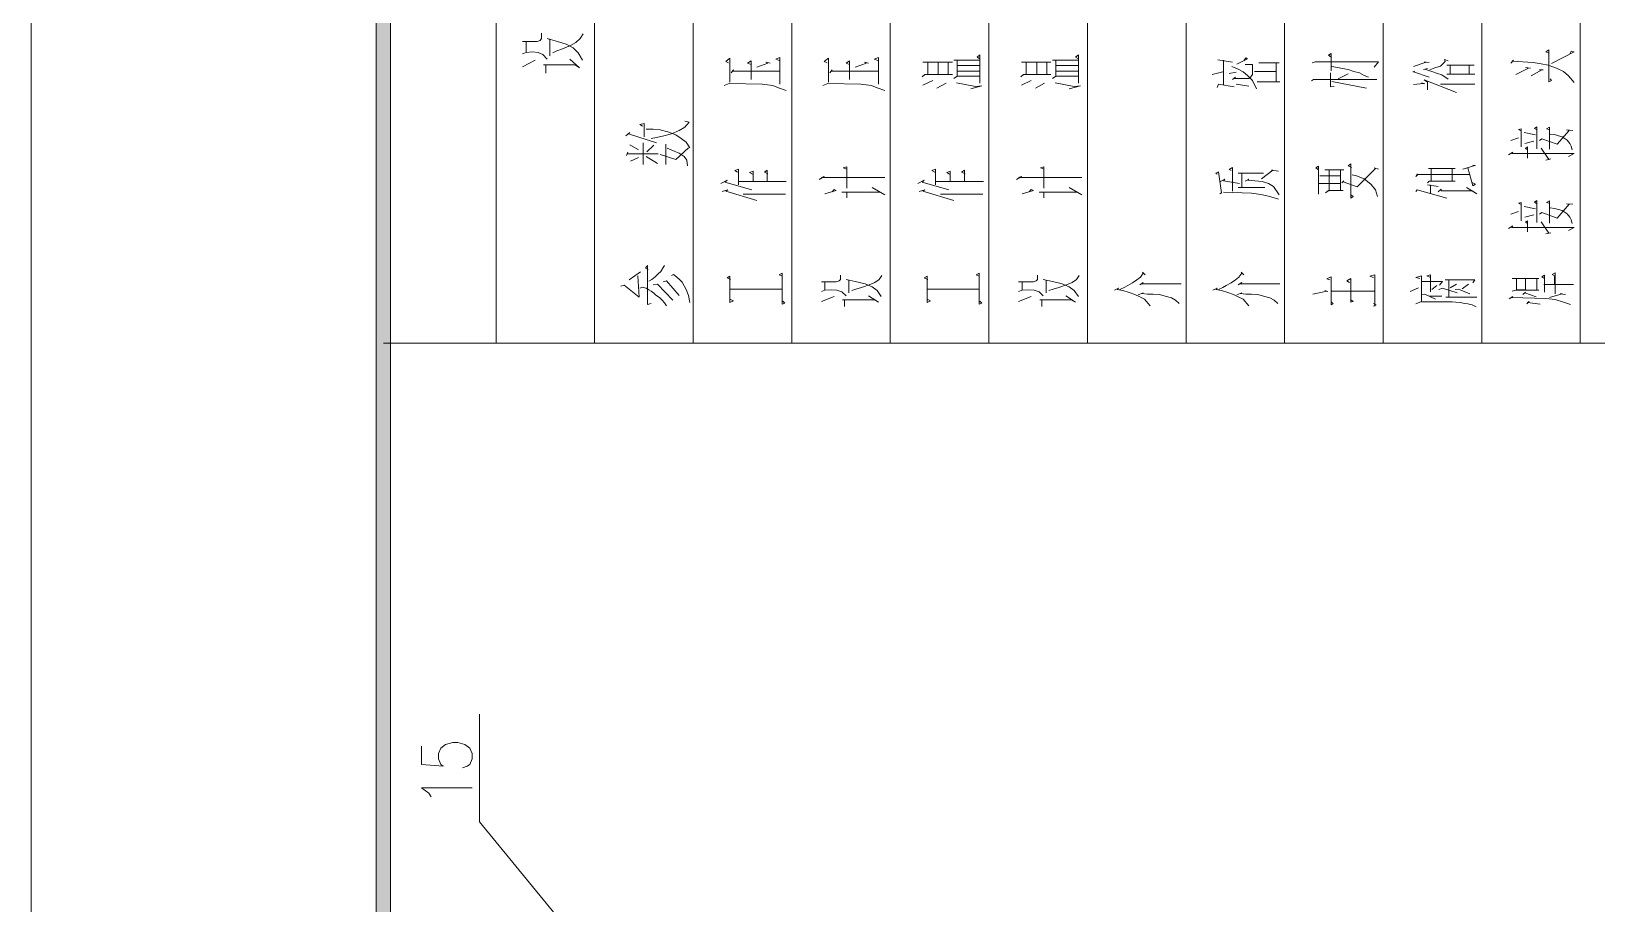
# Model space of a CAD drawing. Header units: millimetres. Extents: x 0 to 829, y 0 to 586.
# Drawn here: x 0 to 109.6, y 388.7 to 449.7 of the extents above; entities that cross this region are included whole.
import ezdxf

# ---------------------------------------------------------------- set-up
doc = ezdxf.new("R2010")
doc.units = ezdxf.units.MM

msp = doc.modelspace()

# ---------------------------------------------------------------- hatches: boundary and pattern name
h = msp.add_hatch(color=0)
h.dxf.hatch_style = 2
h.paths.add_polyline_path([(24.154694, 576.266028), (25.142472, 575.281778), (25.142472, 10.3505), (24.154694, 9.36625)])

# ---------------------------------------------------------------- linework, layer by layer
at = {"color": 0, "lineweight": 0}
for points in [[(0, 0), (0, 585.632278), (829.154778, 585.632278), (829.154778, 0)], [(24.154694, 576.266028), (25.142472, 575.281778), (25.142472, 10.3505), (24.154694, 9.36625)]]:
    msp.add_lwpolyline(points, close=True, dxfattribs=at)
for points in [[(32.536694, 575.772139), (32.536694, 427.887694)], [(39.437028, 575.772139), (39.437028, 427.887694)], [(67.041889, 575.772139), (67.041889, 427.887694)], [(73.94575, 575.772139), (73.94575, 427.887694)], [(101.550611, 575.772139), (101.550611, 427.887694)], [(46.337361, 501.829917), (46.337361, 427.887694)], [(53.241222, 501.829917), (53.241222, 427.887694)], [(60.141556, 501.829917), (60.141556, 427.887694)], [(80.846083, 501.829917), (80.846083, 427.887694)], [(87.746417, 501.829917), (87.746417, 427.887694)], [(94.64675, 501.829917), (94.64675, 427.887694)], [(108.450944, 501.829917), (108.450944, 427.887694)], [(34.635722, 448.281778), (34.635722, 449.0085), (34.388778, 449.0085), (35.425944, 449.0085), (35.6235, 449.075528), (35.722278, 449.216639), (35.722278, 449.594111)], [(36.508972, 448.21475), (36.805306, 448.352333), (37.200417, 448.489917), (37.743694, 448.733333), (38.135278, 448.937944), (38.431611, 449.216639), (38.629167, 449.558833)], [(34.388778, 448.144194), (34.635722, 448.250028), (35.080222, 448.281778), (35.475333, 448.250028), (35.821056, 448.112444), (36.113861, 447.766722)], [(36.311417, 448.006611), (36.311417, 449.146083), (36.113861, 449.216639), (36.755917, 449.043778), (37.447361, 448.835639), (37.937722, 448.560472), (38.283444, 448.21475), (38.579778, 447.696167)], [(106.341333, 446.387361), (106.440111, 446.278), (106.242556, 446.196861), (106.242556, 448.419361), (106.045, 448.285306), (106.242556, 448.200639)], [(106.440111, 447.470389), (108.017028, 448.285306), (107.819472, 448.338222), (107.720694, 448.147722)], [(34.388778, 447.248139), (35.277778, 447.696167)], [(36.015083, 446.800111), (36.015083, 447.385722), (35.870444, 447.385722), (38.085889, 447.385722), (38.382222, 447.177583), (37.694306, 447.766722)], [(48.912639, 446.154528), (48.912639, 447.837278), (48.616306, 447.618556), (48.813861, 447.509194)], [(49.007889, 446.807167), (49.156056, 447.022361), (49.106667, 446.941222), (52.412194, 446.941222), (52.412194, 446.020472), (52.412194, 447.890194), (52.115861, 447.780833), (52.362806, 447.671472)], [(50.390778, 446.345028), (50.390778, 447.646778), (50.143833, 447.4845), (50.390778, 447.403361)], [(50.785889, 447.212861), (51.572583, 447.4845), (51.424417, 447.565639), (51.72075, 447.4845)], [(55.812972, 446.154528), (55.812972, 447.837278), (55.516639, 447.618556), (55.714194, 447.509194)], [(55.91175, 446.807167), (56.059917, 447.022361), (56.010528, 446.941222), (59.312528, 446.941222), (59.312528, 446.020472), (59.312528, 447.890194), (59.016194, 447.780833), (59.263139, 447.671472)], [(57.291111, 446.345028), (57.291111, 447.646778), (57.044167, 447.4845), (57.291111, 447.403361)], [(57.686222, 447.212861), (58.472917, 447.4845), (58.32475, 447.565639), (58.621083, 447.4845)], [(62.367583, 446.535528), (62.565139, 446.697806), (64.487778, 446.697806), (64.191444, 446.697806), (64.191444, 447.565639), (64.487778, 447.565639), (62.416972, 447.565639), (62.762694, 447.565639), (62.762694, 446.7225)], [(63.503528, 446.7225), (63.503528, 447.537417)], [(64.586556, 446.426167), (64.8335, 446.588444), (66.410417, 446.588444), (66.410417, 446.101611), (66.410417, 448.080694), (66.212861, 447.918417), (66.410417, 447.809056)], [(66.410417, 446.941222), (64.8335, 446.941222), (64.8335, 446.560222), (64.8335, 447.699694), (66.410417, 447.699694), (64.586556, 447.699694), (64.882889, 447.699694)], [(64.8335, 447.322222), (66.410417, 447.322222)], [(69.271444, 446.535528), (69.469, 446.697806), (71.388111, 446.697806), (71.095306, 446.697806), (71.095306, 447.565639), (71.388111, 447.565639), (69.320833, 447.565639), (69.663028, 447.565639), (69.663028, 446.7225)], [(70.403861, 446.7225), (70.403861, 447.537417)], [(71.486889, 446.426167), (71.733833, 446.588444), (73.31075, 446.588444), (73.31075, 446.101611), (73.31075, 448.080694), (73.116722, 447.918417), (73.31075, 447.809056)], [(73.31075, 446.941222), (71.733833, 446.941222), (71.733833, 446.560222), (71.733833, 447.699694), (73.31075, 447.699694), (71.486889, 447.699694), (71.783222, 447.699694)], [(71.733833, 447.322222), (73.31075, 447.322222)], [(83.072111, 447.727917), (84.109278, 447.565639)], [(83.467222, 445.99225), (83.467222, 447.699694)], [(84.059889, 447.265778), (84.451472, 447.1035), (84.846583, 446.888306), (85.142917, 446.641361), (85.488639, 446.288583), (85.784972, 445.692389)], [(84.109278, 446.345028), (84.306833, 446.507306), (84.208056, 446.426167), (85.241694, 446.426167), (85.389861, 446.535528), (85.488639, 446.697806), (85.488639, 447.403361), (84.99475, 447.403361)], [(84.405611, 447.428056), (85.142917, 447.809056), (85.044139, 447.861972), (84.895972, 447.646778)], [(85.834361, 446.18275), (87.411278, 446.18275), (87.164333, 446.18275), (87.164333, 447.509194), (87.361889, 447.509194), (85.933139, 447.509194), (87.065556, 447.509194)], [(89.679639, 447.509194), (89.877194, 447.590333), (94.311611, 447.590333), (94.015278, 447.212861)], [(91.009611, 446.969444), (91.009611, 448.161833), (90.812056, 448.052472), (91.009611, 447.918417)], [(91.059, 447.265778), (91.454111, 447.184639), (91.799833, 447.131722), (92.191417, 447.050583), (92.586528, 446.913), (92.981639, 446.807167), (93.327361, 446.641361), (93.623694, 446.507306)], [(96.777528, 447.265778), (97.663, 447.565639), (97.514833, 447.565639), (97.860556, 447.537417)], [(97.909944, 447.022361), (98.255667, 447.156417), (98.650778, 447.294), (98.9965, 447.618556), (98.947111, 447.756139), (99.194056, 447.646778)], [(99.095278, 446.7225), (101.067306, 446.7225), (100.672194, 446.7225), (100.672194, 447.346917), (101.017917, 447.346917), (99.095278, 447.346917), (99.342222, 447.346917), (99.342222, 446.697806)], [(103.579083, 447.498611), (103.776639, 447.713806), (103.677861, 447.632667), (105.156, 447.551528), (105.699278, 447.442167), (106.193167, 447.361028), (106.785833, 447.145833), (107.276194, 446.902417), (107.621917, 446.602556), (108.017028, 446.140417)], [(103.924806, 446.711917), (104.813806, 447.145833), (104.61625, 447.19875), (104.961972, 447.145833)], [(48.517528, 445.939333), (48.86325, 446.073389), (51.177472, 446.020472), (51.918306, 445.939333), (52.313417, 445.773528), (52.853167, 445.586556)], [(55.417861, 445.939333), (55.763583, 446.073389), (58.081333, 446.020472), (58.818639, 445.939333), (59.21375, 445.773528), (59.757028, 445.586556)], [(62.416972, 445.964028), (63.108417, 446.288583)], [(63.40475, 445.748833), (64.043278, 446.101611)], [(65.771889, 445.692389), (66.558583, 445.911111), (66.114083, 445.858194), (64.784111, 446.126306)], [(69.320833, 445.964028), (70.00875, 446.288583)], [(70.305083, 445.748833), (70.947139, 446.101611)], [(72.672222, 445.692389), (73.458917, 445.911111), (73.017944, 445.858194), (71.684444, 446.126306)], [(82.677, 446.697806), (83.417833, 446.888306)], [(83.862333, 446.778944), (84.356222, 446.860083)], [(85.636806, 446.913), (87.114944, 446.913)], [(89.63025, 446.263889), (89.778417, 446.345028), (94.212833, 446.345028)], [(91.207167, 445.858194), (90.960222, 445.829972), (90.960222, 446.807167)], [(91.059, 446.207444), (93.475528, 445.748833)], [(91.5035, 446.397944), (92.191417, 446.750722)], [(96.728139, 446.888306), (96.876306, 446.941222), (96.777528, 446.888306), (97.860556, 446.507306)], [(96.777528, 445.99225), (97.468972, 446.073389), (97.320806, 446.126306), (97.564222, 446.045167)], [(97.468972, 447.050583), (97.761778, 447.131722), (97.564222, 447.075278), (98.058111, 446.913), (98.453222, 446.778944), (98.749556, 446.669583), (99.194056, 446.37325)], [(97.761778, 445.639472), (97.761778, 446.154528), (97.514833, 446.316806), (99.783194, 445.448972)], [(105.007833, 446.602556), (105.748667, 447.036472), (105.6005, 447.036472), (105.847444, 447.036472)], [(83.022722, 445.80175), (83.1215, 446.020472), (84.208056, 445.829972)], [(84.356222, 446.020472), (85.241694, 445.882889)], [(98.650778, 446.020472), (101.067306, 446.020472)], [(42.897778, 442.333944), (42.897778, 443.265278), (42.601444, 443.194722), (42.799, 443.092417)], [(43.045944, 442.884278), (43.536306, 442.884278), (44.030194, 442.81725), (44.573472, 442.676139), (45.11675, 442.471528), (45.508333, 442.228111), (45.854056, 441.952944), (46.101, 441.571944)], [(43.391667, 442.228111), (43.78325, 442.298667), (44.277139, 442.400972), (44.820417, 442.538556), (45.360167, 442.781972), (45.755278, 443.021861), (46.051611, 443.367583), (45.755278, 443.438139)], [(104.319917, 441.628389), (104.319917, 442.901917), (104.122361, 442.849), (104.319917, 442.767861)], [(105.402944, 441.494333), (105.402944, 443.0395), (105.254778, 442.930139), (105.402944, 442.820778)], [(105.6005, 442.090528), (105.748667, 442.196361), (106.831694, 441.818889), (107.671306, 442.792556), (107.47375, 442.820778), (107.91825, 442.792556)], [(106.291944, 441.466111), (106.291944, 443.011278), (106.094389, 442.901917), (106.242556, 442.849)], [(41.613667, 442.400972), (41.91, 442.644389), (41.811222, 442.538556), (43.78325, 441.917667)], [(41.663056, 441.021611), (41.761833, 441.2615), (41.712444, 441.159194), (43.882028, 441.159194), (42.848389, 441.159194), (42.848389, 440.400722), (42.848389, 441.917667)], [(41.91, 441.780083), (42.502667, 441.434361)], [(43.095333, 441.296778), (43.585694, 441.744806)], [(44.425306, 440.400722), (44.425306, 441.815361)], [(103.579083, 442.090528), (104.122361, 442.2775)], [(104.517472, 442.630278), (105.304167, 442.468)], [(104.566861, 441.871806), (105.205389, 442.034083)], [(106.341333, 442.524444), (106.637667, 442.496222), (106.930472, 442.415083), (107.177417, 442.333944), (107.523139, 442.115222), (107.720694, 441.871806), (107.819472, 441.681306), (107.868861, 441.437889)], [(41.959389, 440.640611), (42.502667, 440.884028)], [(43.045944, 440.951056), (43.832639, 440.46775)], [(44.030194, 441.092167), (45.11675, 440.746444), (46.002222, 441.571944)], [(44.524083, 441.540194), (45.017972, 441.332056), (45.360167, 441.194472), (45.705889, 440.951056), (45.903444, 440.711167), (45.952833, 440.298417)], [(103.430917, 441.085111), (103.72725, 441.275611), (103.628472, 441.16625), (108.017028, 441.16625), (107.621917, 440.951056)], [(104.764417, 440.841694), (104.764417, 441.628389), (104.61625, 441.519028), (104.764417, 441.437889)], [(106.045, 440.707639), (106.390722, 440.788778), (106.242556, 440.760556), (105.699278, 441.54725)], [(49.501778, 438.971972), (49.501778, 440.083222), (49.254833, 439.973861), (49.452389, 439.8645)], [(49.551167, 439.215389), (52.853167, 439.215389), (50.538944, 439.215389), (50.538944, 439.945639), (50.292, 439.839806), (50.489556, 439.730444)], [(51.523194, 439.268306), (51.523194, 440.002083), (51.325639, 439.8645), (51.572583, 439.758667)], [(55.170917, 439.349444), (55.516639, 439.568167), (55.319083, 439.487028), (59.757028, 439.487028)], [(57.093556, 438.75325), (57.093556, 440.2455), (56.846611, 440.164361), (57.093556, 440.083222)], [(63.305972, 438.971972), (63.305972, 440.083222), (63.059028, 439.973861), (63.256583, 439.8645)], [(63.355361, 439.215389), (66.657361, 439.215389), (64.339611, 439.215389), (64.339611, 439.945639), (64.092667, 439.839806), (64.290222, 439.730444)], [(65.327389, 439.268306), (65.327389, 440.002083), (65.129833, 439.8645), (65.376778, 439.758667)], [(68.975111, 439.349444), (69.320833, 439.568167), (69.123278, 439.487028), (73.557694, 439.487028)], [(70.89775, 438.75325), (70.89775, 440.2455), (70.650806, 440.164361), (70.89775, 440.083222)], [(83.220278, 438.347556), (83.319056, 438.428694), (83.1215, 439.892722), (82.923944, 439.783361), (83.022722, 439.730444)], [(84.109278, 438.538056), (84.109278, 440.192583), (83.862333, 440.055), (84.0105, 439.973861)], [(86.374111, 438.781472), (84.500861, 438.781472), (84.747806, 438.781472), (84.747806, 439.783361), (84.500861, 439.783361), (86.278861, 439.783361)], [(86.130694, 439.405889), (86.917389, 440.002083), (86.818611, 440.002083), (87.3125, 439.945639)], [(90.120611, 438.319333), (90.120611, 440.273722), (89.926583, 440.164361), (90.120611, 440.030306)], [(90.6145, 438.428694), (90.812056, 438.590972), (91.849222, 438.590972), (91.651667, 438.590972), (91.651667, 440.030306), (91.898611, 440.030306), (90.565111, 440.030306), (90.861444, 440.030306), (90.861444, 438.538056), (90.861444, 439.081333), (90.17, 439.081333), (91.651667, 439.081333), (91.651667, 439.596389), (90.219389, 439.596389)], [(91.750444, 439.106028), (91.898611, 439.268306), (91.849222, 439.187167), (92.833472, 438.834389), (94.114056, 440.111444), (94.015278, 440.164361), (94.311611, 440.083222)], [(92.388972, 438.266417), (92.537139, 438.157056), (92.388972, 438.047694), (92.388972, 440.436), (92.191417, 440.298417), (92.438361, 440.192583)], [(92.48775, 439.677528), (92.784083, 439.596389), (93.327361, 439.405889), (93.817722, 438.996667), (94.114056, 438.619194), (94.262222, 438.157056)], [(97.761778, 439.106028), (97.860556, 439.243611), (99.684417, 439.243611), (99.486861, 439.243611), (99.486861, 440.111444), (99.684417, 440.111444), (97.811167, 440.111444), (98.008722, 440.111444), (98.008722, 439.243611), (98.008722, 439.702222), (100.721583, 439.702222), (97.073861, 439.702222), (96.925694, 439.568167), (97.024472, 439.758667)], [(100.86975, 439.13425), (101.116694, 439.024889), (100.919139, 438.915528), (100.573417, 440.164361), (100.227694, 440.083222), (101.067306, 440.326639), (100.919139, 440.354861), (101.116694, 440.298417)], [(48.270583, 439.081333), (48.715083, 439.296528), (48.566917, 439.162472), (50.440167, 438.619194)], [(48.369361, 438.509833), (48.764472, 438.619194), (48.616306, 438.538056), (50.785889, 437.885417)], [(55.566028, 438.347556), (56.35625, 438.590972), (56.208083, 438.647417), (56.059917, 438.481611)], [(57.093556, 438.075917), (57.093556, 438.456917), (56.747833, 438.456917), (59.460694, 438.456917)], [(59.757028, 438.266417), (58.868028, 438.781472)], [(62.07125, 439.081333), (62.51575, 439.296528), (62.367583, 439.162472), (64.240833, 438.619194)], [(62.170028, 438.509833), (62.565139, 438.619194), (62.416972, 438.538056), (64.586556, 437.885417)], [(69.370222, 438.347556), (70.156917, 438.590972), (70.00875, 438.647417), (69.860583, 438.481611)], [(70.89775, 438.075917), (70.89775, 438.456917), (70.552028, 438.456917), (73.261361, 438.456917)], [(73.557694, 438.266417), (72.672222, 438.781472)], [(83.269667, 439.215389), (83.566, 439.377667), (83.467222, 439.268306), (84.599639, 439.081333)], [(83.467222, 438.456917), (85.43925, 438.400472), (86.081306, 438.294639), (86.621056, 438.185278), (87.3125, 437.966556)], [(84.99475, 439.243611), (85.241694, 439.377667), (85.142917, 439.296528), (86.180083, 439.215389), (86.621056, 439.081333), (86.966778, 438.862611), (87.361889, 438.266417)], [(96.925694, 438.509833), (97.024472, 438.619194), (99.095278, 438.047694)], [(97.959333, 438.400472), (97.959333, 438.94375), (97.761778, 438.971972), (98.502611, 438.862611)], [(98.502611, 438.481611), (98.700167, 438.672111), (98.700167, 438.56275), (100.86975, 438.56275), (101.215472, 438.347556), (100.474639, 438.781472)], [(49.8475, 438.319333), (52.803778, 438.319333)], [(63.651694, 438.319333), (66.607972, 438.319333)], [(104.319917, 436.463722), (104.319917, 437.73725), (104.122361, 437.684333), (104.319917, 437.603194)], [(104.517472, 437.465611), (105.304167, 437.303333)], [(105.402944, 436.329667), (105.402944, 437.874833), (105.254778, 437.765472), (105.402944, 437.656111)], [(105.6005, 436.925861), (105.748667, 437.031694), (106.831694, 436.654222), (107.671306, 437.631417), (107.47375, 437.656111), (107.91825, 437.631417)], [(106.291944, 436.301444), (106.291944, 437.846611), (106.094389, 437.73725), (106.242556, 437.684333)], [(106.341333, 437.359778), (106.637667, 437.331556), (106.930472, 437.250417), (107.177417, 437.169278), (107.523139, 436.950556), (107.720694, 436.707139), (107.819472, 436.516639), (107.868861, 436.273222)], [(103.579083, 436.925861), (104.122361, 437.116361)], [(104.566861, 436.707139), (105.205389, 436.869417)], [(104.764417, 435.677028), (104.764417, 436.463722), (104.61625, 436.354361), (104.764417, 436.273222)], [(106.045, 435.542972), (106.390722, 435.624111), (106.242556, 435.595889), (105.699278, 436.382583)], [(103.430917, 435.920444), (103.72725, 436.110944), (103.628472, 436.001583), (108.017028, 436.001583), (107.621917, 435.786389)], [(43.391667, 430.671111), (43.144722, 430.600556), (43.144722, 433.327528), (42.996556, 433.154667), (43.194111, 433.052361)], [(43.2435, 432.223333), (43.437528, 432.360917), (43.684472, 432.533778), (43.882028, 432.741917), (44.079583, 432.914778), (44.22775, 433.189944), (44.326528, 433.327528)], [(41.271472, 431.877611), (41.518417, 431.948167), (42.552056, 431.119139), (42.453278, 432.604333)], [(41.860611, 432.329167), (42.650833, 432.8795)], [(43.536306, 431.983444), (43.832639, 432.015194), (44.919194, 430.911)], [(44.22775, 432.188056), (44.474694, 432.258611), (45.360167, 431.221444)], [(44.820417, 432.639611), (44.968583, 432.706639), (45.166139, 432.533778), (45.409556, 432.329167), (45.557722, 432.156306), (45.705889, 431.912889), (45.804667, 431.740028), (45.903444, 431.535417), (46.002222, 431.221444), (46.101, 430.741667)], [(48.912639, 430.9745), (49.156056, 430.865139), (48.912639, 430.731083), (48.912639, 432.572583), (48.715083, 432.46675), (48.962028, 432.357389)], [(52.60975, 430.840444), (52.754389, 430.702861), (52.560361, 430.621722), (52.560361, 432.791306), (52.362806, 432.681944), (52.560361, 432.572583)], [(55.566028, 431.623611), (55.566028, 432.195111), (55.319083, 432.195111), (56.35625, 432.195111), (56.550278, 432.248028), (56.649056, 432.357389), (56.649056, 432.653722)], [(57.241722, 431.408417), (57.241722, 432.304472), (57.044167, 432.357389), (57.686222, 432.219806), (58.374139, 432.057528), (58.868028, 431.842333), (59.21375, 431.570694), (59.510083, 431.165)], [(57.439278, 431.570694), (57.735611, 431.680056), (58.130722, 431.785889), (58.670472, 431.976389), (59.065583, 432.138667), (59.361917, 432.357389), (59.559472, 432.629028)], [(62.713306, 430.9745), (62.96025, 430.865139), (62.713306, 430.731083), (62.713306, 432.572583), (62.51575, 432.46675), (62.762694, 432.357389)], [(66.410417, 430.840444), (66.558583, 430.702861), (66.361028, 430.621722), (66.361028, 432.791306), (66.163472, 432.681944), (66.361028, 432.572583)], [(69.370222, 431.623611), (69.370222, 432.195111), (69.123278, 432.195111), (70.156917, 432.195111), (70.354472, 432.248028), (70.45325, 432.357389), (70.45325, 432.653722)], [(71.045917, 431.408417), (71.045917, 432.304472), (70.848361, 432.357389), (71.486889, 432.219806), (72.178333, 432.057528), (72.672222, 431.842333), (73.017944, 431.570694), (73.31075, 431.165)], [(71.243472, 431.570694), (71.536278, 431.680056), (71.931389, 431.785889), (72.474667, 431.976389), (72.869778, 432.138667), (73.166111, 432.357389), (73.360139, 432.629028)], [(76.221167, 431.651833), (76.5175, 431.785889), (76.764444, 431.923472), (77.106639, 432.113972), (77.402972, 432.329167), (77.649917, 432.519667), (77.847472, 432.791306), (77.798083, 432.872444), (77.995639, 432.681944)], [(77.600528, 431.976389), (77.847472, 432.138667), (77.748694, 432.057528), (80.510944, 432.057528)], [(83.1215, 431.651833), (83.417833, 431.785889), (83.664778, 431.923472), (84.0105, 432.113972), (84.306833, 432.329167), (84.55025, 432.519667), (84.747806, 432.791306), (84.698417, 432.872444), (84.895972, 432.681944)], [(84.500861, 431.976389), (84.747806, 432.138667), (84.649028, 432.057528), (87.411278, 432.057528)], [(91.009611, 430.784), (91.157778, 430.649944), (91.009611, 430.568806), (91.009611, 432.547889), (90.713278, 432.385611), (90.910833, 432.329167)], [(91.059, 431.542472), (94.064667, 431.542472), (94.064667, 430.487667), (94.064667, 432.681944), (93.722472, 432.572583), (93.965889, 432.491444)], [(92.388972, 430.921583), (92.537139, 430.812222), (92.388972, 430.755778), (92.388972, 432.410306), (92.092639, 432.248028), (92.290194, 432.138667)], [(96.925694, 430.649944), (97.320806, 430.812222), (97.320806, 432.600806), (96.925694, 432.491444), (97.222028, 432.410306)], [(97.320806, 432.219806), (98.798944, 432.219806), (98.601389, 431.951694)], [(97.959333, 431.489556), (97.959333, 432.681944), (97.712389, 432.600806), (97.909944, 432.519667)], [(98.058111, 431.651833), (98.403833, 431.923472)], [(98.9965, 432.329167), (101.067306, 432.329167), (100.919139, 432.113972)], [(99.243444, 431.108556), (99.243444, 432.357389)], [(99.342222, 431.761194), (99.783194, 432.032833)], [(100.178306, 431.70475), (100.622806, 432.032833)], [(103.677861, 431.542472), (103.924806, 431.598917), (105.551111, 431.598917), (105.402944, 431.598917), (105.402944, 432.410306), (105.551111, 432.410306), (103.677861, 432.410306), (103.974194, 432.410306), (103.974194, 431.623611), (104.61625, 431.623611), (104.61625, 432.385611)], [(105.946222, 431.461333), (105.946222, 432.653722), (105.748667, 432.547889), (105.896833, 432.438528)], [(106.687056, 431.3555), (106.687056, 432.819528), (106.4895, 432.710167), (106.637667, 432.600806), (106.637667, 432.004611), (105.896833, 432.004611), (107.967639, 432.004611)], [(42.601444, 431.740028), (42.799, 431.810583), (43.045944, 431.740028), (43.2435, 431.637722), (43.391667, 431.535417), (43.585694, 431.394306), (43.733861, 431.256722), (43.980806, 431.083861), (44.178361, 430.911), (44.326528, 430.706389), (44.474694, 430.49825)], [(48.912639, 431.680056), (52.560361, 431.680056)], [(48.962028, 431.680056), (52.560361, 431.680056)], [(55.319083, 431.517778), (55.566028, 431.598917), (56.010528, 431.623611), (56.405639, 431.598917), (56.747833, 431.489556), (57.044167, 431.217917)], [(55.319083, 430.812222), (56.208083, 431.165)], [(56.945389, 430.459444), (56.945389, 430.921583), (56.797222, 430.921583), (59.016194, 430.921583), (59.312528, 430.755778), (58.621083, 431.217917)], [(62.713306, 431.680056), (66.361028, 431.680056)], [(62.762694, 431.680056), (66.361028, 431.680056)], [(69.123278, 431.517778), (69.370222, 431.598917), (69.811194, 431.623611), (70.206306, 431.598917), (70.552028, 431.489556), (70.848361, 431.217917)], [(69.123278, 430.812222), (70.00875, 431.165)], [(70.749583, 430.459444), (70.749583, 430.921583), (70.601417, 430.921583), (72.820389, 430.921583), (73.116722, 430.755778), (72.425278, 431.217917)], [(75.826056, 431.598917), (76.122389, 431.732972), (76.023611, 431.651833), (76.418722, 431.570694), (76.863222, 431.436639), (77.254806, 431.299056), (77.600528, 431.136778), (77.94625, 430.9745), (78.341361, 430.512361)], [(77.50175, 431.270833), (77.847472, 431.408417), (77.748694, 431.380194), (78.143806, 431.327278), (78.538917, 431.327278), (78.979889, 431.299056), (79.375, 431.189694), (79.8195, 431.055639), (80.115833, 430.893361), (80.362778, 430.674639)], [(82.726389, 431.598917), (83.022722, 431.732972), (82.923944, 431.651833), (83.319056, 431.570694), (83.763556, 431.436639), (84.158667, 431.299056), (84.500861, 431.136778), (84.846583, 430.9745), (85.241694, 430.512361)], [(84.405611, 431.270833), (84.747806, 431.408417), (84.649028, 431.380194), (85.044139, 431.327278), (85.43925, 431.327278), (85.88375, 431.299056), (86.278861, 431.189694), (86.719833, 431.055639), (87.016167, 430.893361), (87.263111, 430.674639)], [(89.729028, 431.327278), (90.713278, 431.542472), (90.565111, 431.570694), (90.762667, 431.517778)], [(96.530583, 431.517778), (97.12325, 431.761194)], [(97.320806, 431.299056), (97.564222, 431.327278), (98.305056, 430.9745)], [(97.320806, 430.784), (99.243444, 430.784), (99.486861, 430.784), (99.733806, 430.755778), (100.030139, 430.731083), (100.375861, 430.674639), (100.573417, 430.649944), (100.86975, 430.568806), (101.166083, 430.431222)], [(97.860556, 431.189694), (98.749556, 431.189694)], [(98.552, 431.651833), (98.798944, 431.732972), (99.832583, 431.408417)], [(99.045889, 431.108556), (101.215472, 431.108556)], [(99.684417, 431.651833), (99.931361, 431.680056), (100.721583, 431.3555)], [(103.480306, 431.002722), (103.72725, 431.165), (103.628472, 431.083861), (106.045, 431.027417), (106.687056, 430.946278), (107.276194, 430.755778), (107.770083, 430.5935)], [(104.418694, 431.299056), (104.61625, 431.461333), (104.566861, 431.408417), (105.353556, 431.136778)], [(104.715028, 430.649944), (104.863194, 430.812222), (104.764417, 430.731083), (105.649889, 430.621722)], [(106.291944, 431.083861), (107.177417, 431.3555), (107.02925, 431.3555), (107.424361, 431.299056)], [(93.965889, 430.487667), (94.163444, 430.568806), (93.965889, 430.674639)], [(24.648583, 427.887694), (303.660528, 427.887694)], [(31.369, 401.919722), (31.369, 394.391444)], [(27.315583, 399.676056), (27.315583, 398.409583), (28.836056, 398.282583), (28.666722, 398.409583), (28.497389, 398.787056), (28.497389, 399.168056), (28.666722, 399.549056), (29.005389, 399.803056), (29.513389, 399.930056), (29.852056, 399.930056), (30.356528, 399.803056), (30.695194, 399.549056), (30.864528, 399.168056), (30.864528, 398.787056), (30.695194, 398.409583), (30.525861, 398.282583), (30.187194, 398.155583)], [(27.992917, 396.127111), (27.823583, 396.381111), (27.315583, 396.758583), (30.864528, 396.758583)], [(70.520278, 346.632389), (31.369, 394.391444)]]:
    msp.add_lwpolyline(points, dxfattribs=at)

doc.saveas('drawing.dxf')
